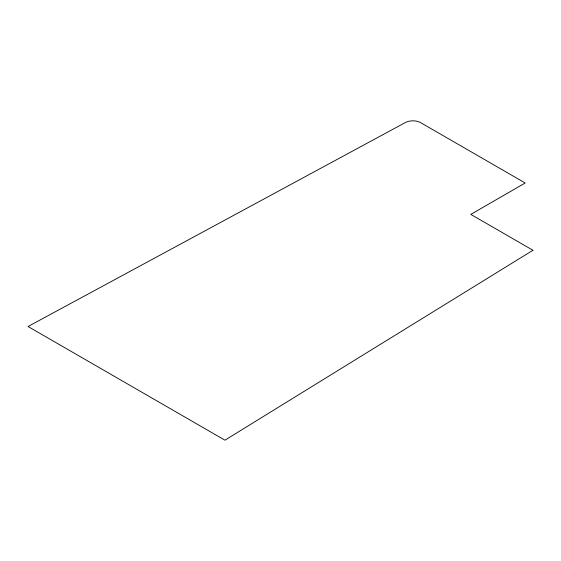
<?xml version="1.0" encoding="UTF-8"?>
<svg xmlns="http://www.w3.org/2000/svg" width="561" height="561" viewBox="0 0 561 561"><rect width="100%" height="100%" fill="white"/><g stroke="black" fill="none" stroke-linecap="round" stroke-linejoin="round"><path stroke-width="0.84" d="M532.95 250.269L224.947 440.189L28.05 326.509L405.407 122.522A10.989 6.339 0 0 1 420.68 122.67L525.18 182.998L470.805 214.393L532.95 250.269"/></g></svg>
